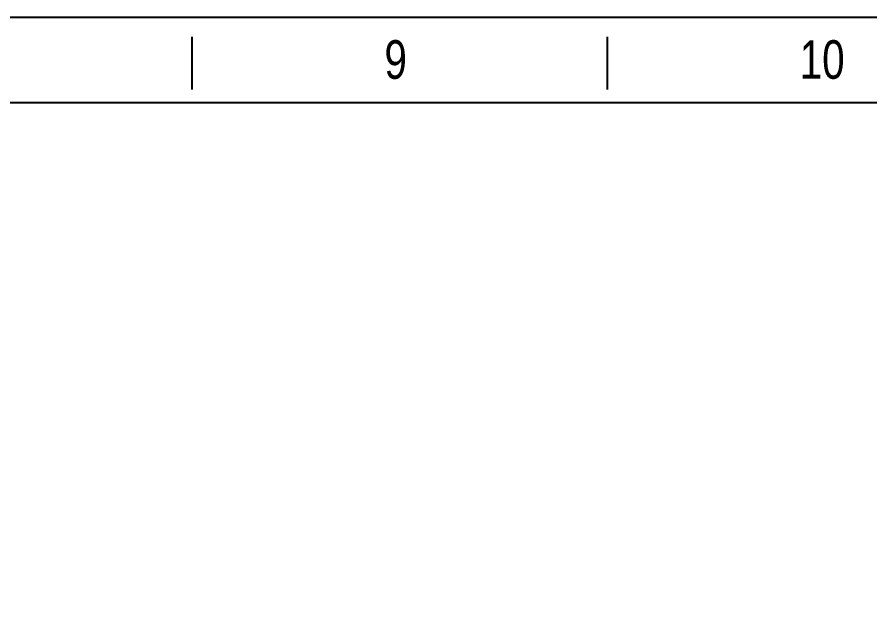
# Model space of a CAD drawing. Header units: millimetres. Extents: x 9226 to 36041, y 16031 to 21779.
# Drawn here: x 11353 to 11930, y 17936 to 18348 of the extents above; entities that cross this region are included whole.
import ezdxf

# ---------------------------------------------------------------- set-up
doc = ezdxf.new("R2010")
doc.units = ezdxf.units.MM
doc.styles.add('CKSTANDARD', font='arial.ttf')
doc.styles.add('Roamns', font='romans.shx')

# ---------------------------------------------------------------- blocks, each defined once
blk = doc.blocks.new('standard template')
for p, q in [((25275.9, 30728.2), (25275.9, 30325.4)), ((28447.6, 30728.2), (28447.6, 30325.4))]:
    blk.add_line(p, q)
blk.add_lwpolyline([(37962.6, 4700.3), (-97.5, 4700.3), (-97.5, 30879.2), (37962.6, 30879.2)], close=True)
at = {"color": 7}
blk.add_lwpolyline([(456.3, 6673.6), (456.3, 5963.9), (456.3, 5254.1), (456.3, 30225.9), (37408.8, 30225.9), (37408.8, 5254.1)], dxfattribs=at)
at = {"style": 'CKSTANDARD', "width": 0.75}
for s, height, p in [('9', 294.8, (26746.3, 30407.9)), ('10', 294.75, (29918, 30407.9))]:
    blk.add_text(s, height=height, dxfattribs=at).set_placement(p)
at = {"style": 'Roamns'}
for tag, p in [('PAGE_NAME', (27466, 7593.7)), ('PROJECT_NAME', (27466, 6883.9)), ('DRAWN_NAME', (27466, 6174.1)), ('VERSION', (34241, 6174.1)), ('SELECT_DATA', (27466, 5464.4)), ('PAGE_NUMBER', (34241, 5464.4))]:
    blk.add_attdef(tag, p, '', height=284.5, dxfattribs=at)

msp = doc.modelspace()

# ---------------------------------------------------------------- block references
at = {"lineweight": -3, "transparency": 33554595, "xscale": 0.0885002660397285, "yscale": 0.0885002660397285, "zscale": 0.0885002660397285}
msp.add_blockref('standard template', (9234.434, 15614.71), dxfattribs=at)

doc.saveas('drawing.dxf')
